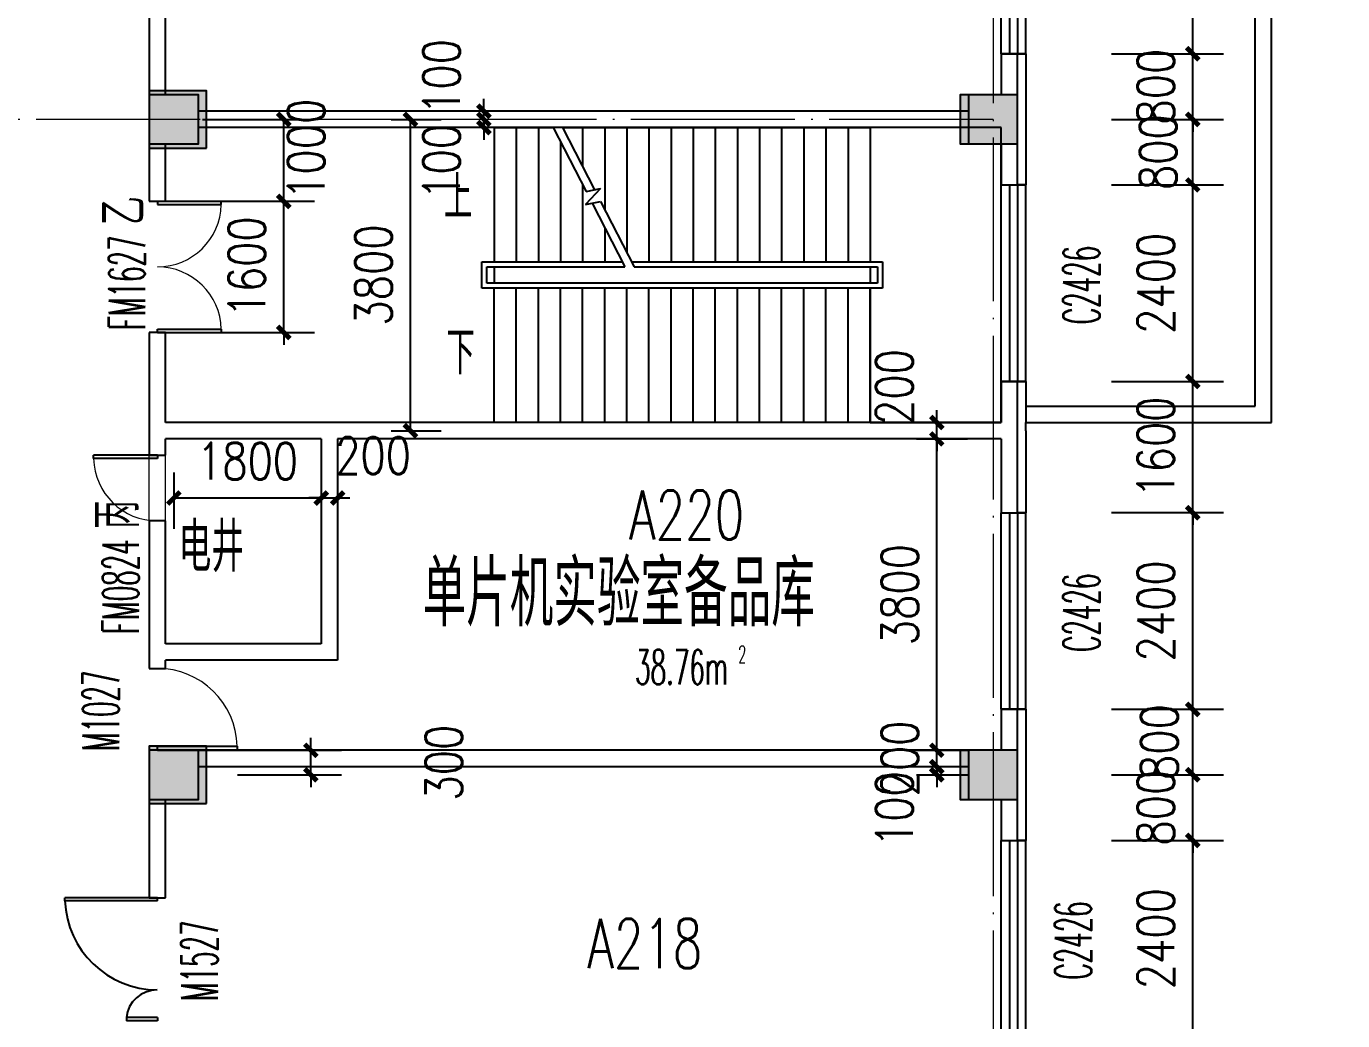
# Model space of a CAD drawing. Extents: x 1417642 to 3570900, y 124798 to 1191112.
# Drawn here: x 1455579 to 1471647, y 564771 to 576907 of the extents above; entities that cross this region are included whole.
import ezdxf

# ---------------------------------------------------------------- set-up
doc = ezdxf.new("R2010")
doc.units = 0
doc.header["$LTSCALE"] = 1000
doc.header["$MEASUREMENT"] = 0
doc.linetypes.add('DOTE', pattern=[2.42, 2, -0.2, 0.02, -0.2])
doc.layers.get('0').update_dxf_attribs({"linetype": 'CONTINUOUS'})
doc.layers.get('Defpoints').update_dxf_attribs({"linetype": 'CONTINUOUS'})
for name, color, linetype in [('colu', 2, 'CONTINUOUS'), ('COLUMN', 9, 'CONTINUOUS'), ('DIM_SYMB', 3, 'CONTINUOUS'), ('DOTE', 1, 'DOTE'), ('PUB_DIM', 3, 'CONTINUOUS'), ('PUB_HATCH', 8, 'CONTINUOUS'), ('PUB_TEXT', 40, 'CONTINUOUS'), ('SPACE', 7, 'CONTINUOUS'), ('STAIR', 2, 'CONTINUOUS'), ('SURFACE', 6, 'CONTINUOUS'), ('tiaozheng', 20, 'CONTINUOUS'), ('WALL', 4, 'CONTINUOUS'), ('WINDOW', 2, 'CONTINUOUS'), ('WINDOW_TEXT', 7, 'CONTINUOUS'), ('填充', 252, 'CONTINUOUS'), ('柱填充', 8, 'CONTINUOUS')]:
    doc.layers.add(name, color=color, linetype=linetype)
doc.styles.add('_TCH_DIM', font='ROMANS', dxfattribs={"width": 0.7, "bigfont": 'Z'})
doc.styles.add('_TCH_SPACE', font='ROMANS', dxfattribs={"width": 0.7, "height": 5, "bigfont": 'Z'})
doc.styles.add('_TCH_WINDOW', font='ROMANS.shx', dxfattribs={"width": 0.7, "height": 400, "bigfont": 'Z.shx'})
doc.styles.add('DIM_FONT', font='SIMPLEX.shx', dxfattribs={"width": 0.8})
doc.styles.add('Z', font='ROMANS', dxfattribs={"width": 0.7, "bigfont": 'Z'})
doc.dimstyles.new('DIMN150', dxfattribs={"dimscale": 1.5, "dimtxt": 300, "dimasz": 100, "dimexe": 250, "dimexo": 300, "dimgap": 150, "dimtad": 1, "dimdec": 0, "dimzin": 0, "dimdsep": 46, "dimtxsty": 'DIM_FONT', "dimblk": 'ARCHTICK', "dimcen": 0.09, "dimdle": 1.5, "dimclrt": 7, "dimazin": 2, "dimtfac": 1, "dimtdec": 0, "dimtix": 1, "dimtmove": 2, "dimatfit": 3, "dimldrblk": 'ARCHTICK', "dimfxl": 1, "dimtolj": 1, "dimtzin": 0, "dimarcsym": 0})

# ---------------------------------------------------------------- blocks, each defined once
blk = doc.blocks.new('896')
at = {"layer": '柱填充'}
h = blk.add_hatch(color=256, dxfattribs=at)
h.paths.add_polyline_path([(1580873, 568265), (1580873, 568965), (1580273, 568965), (1580273, 568265)])
h.paths.add_polyline_path([(1572873, 568265), (1572873, 568965), (1572273, 568965), (1572273, 568265)])
h.paths.add_polyline_path([(1564873, 568265), (1564873, 568965), (1564273, 568965), (1564273, 568265)])
h.paths.add_polyline_path([(1556873, 568265), (1556873, 568965), (1556273, 568965), (1556273, 568265)])
h.paths.add_polyline_path([(1546873, 568265), (1546873, 568965), (1546273, 568965), (1546273, 568265)])
h.paths.add_polyline_path([(1536873, 568265), (1536873, 568965), (1536273, 568965), (1536273, 568265)])
h.paths.add_polyline_path([(1533273, 568265), (1533273, 568965), (1532673, 568965), (1532673, 568265)])
h.paths.add_polyline_path([(1523273, 568365), (1523273, 568965), (1522673, 568965), (1522673, 568365)])
h.paths.add_polyline_path([(1590123, 558965), (1589423, 558965), (1589423, 558365), (1590123, 558365)])
h.paths.add_polyline_path([(1580923, 558365), (1580923, 559065), (1580223, 559065), (1580223, 558365)])
h.paths.add_polyline_path([(1572923, 558365), (1572923, 559065), (1572223, 559065), (1572223, 558365)])
h.paths.add_polyline_path([(1564923, 558365), (1564923, 559065), (1564223, 559065), (1564223, 558365)])
h.paths.add_polyline_path([(1556923, 558365), (1556923, 559065), (1556223, 559065), (1556223, 558365)])
h.paths.add_polyline_path([(1546923, 558365), (1546923, 559065), (1546223, 559065), (1546223, 558365)])
h.paths.add_polyline_path([(1536873, 558365), (1536873, 558965), (1536273, 558965), (1536273, 558365)])
h.paths.add_polyline_path([(1533273, 558365), (1533273, 558965), (1532673, 558965), (1532673, 558365)])
h.paths.add_polyline_path([(1523372, 558965), (1522672, 558965), (1522672, 558365), (1523372, 558365)])
h.paths.add_polyline_path([(1590123, 554765), (1590123, 555365), (1589523, 555365), (1589523, 554765)])
h.paths.add_polyline_path([(1580873, 554765), (1580873, 555365), (1580273, 555365), (1580273, 554765)])
h.paths.add_polyline_path([(1572873, 554765), (1572873, 555365), (1572273, 555365), (1572273, 554765)])
h.paths.add_polyline_path([(1564873, 554765), (1564873, 555365), (1564273, 555365), (1564273, 554765)])
h.paths.add_polyline_path([(1556873, 554765), (1556873, 555365), (1556273, 555365), (1556273, 554765)])
h.paths.add_polyline_path([(1546873, 554765), (1546873, 555365), (1546273, 555365), (1546273, 554765)])
h.paths.add_polyline_path([(1536873, 554765), (1536873, 555365), (1536273, 555365), (1536273, 554765)])
h.paths.add_polyline_path([(1533273, 554765), (1533273, 555365), (1532673, 555365), (1532673, 554765)])
h.paths.add_polyline_path([(1523372, 555365), (1522672, 555365), (1522672, 554765), (1523372, 554765)])
h.paths.add_polyline_path([(1590123, 546765), (1590123, 547365), (1589523, 547365), (1589523, 546765)])
h.paths.add_polyline_path([(1580873, 546765), (1580873, 547365), (1580273, 547365), (1580273, 546765)])
h.paths.add_polyline_path([(1572873, 546765), (1572873, 547365), (1572273, 547365), (1572273, 546765)])
h.paths.add_polyline_path([(1564873, 546765), (1564873, 547365), (1564273, 547365), (1564273, 546765)])
h.paths.add_polyline_path([(1556873, 546765), (1556873, 547365), (1556273, 547365), (1556273, 546765)])
h.paths.add_polyline_path([(1546873, 546715), (1546873, 547415), (1546173, 547415), (1546173, 546715)])
h.paths.add_polyline_path([(1536973, 546715), (1536973, 547415), (1536273, 547415), (1536273, 546715)])
h.paths.add_polyline_path([(1533273, 546715), (1533273, 547415), (1532573, 547415), (1532573, 546715)])
h.paths.add_polyline_path([(1523372, 547365), (1522672, 547365), (1522672, 546765), (1523372, 546765)])
h.paths.add_polyline_path([(1546873, 539365), (1546173, 539365), (1546173, 538765), (1546873, 538765)])
h.paths.add_polyline_path([(1536973, 538715), (1536973, 539415), (1536273, 539415), (1536273, 538715)])
h.paths.add_polyline_path([(1533273, 538715), (1533273, 539415), (1532573, 539415), (1532573, 538715)])
h.paths.add_polyline_path([(1523372, 539365), (1522672, 539365), (1522672, 538765), (1523372, 538765)])
h.paths.add_polyline_path([(1546873, 531365), (1546173, 531365), (1546173, 530765), (1546873, 530765)])
h.paths.add_polyline_path([(1536973, 530715), (1536973, 531415), (1536273, 531415), (1536273, 530715)])
h.paths.add_polyline_path([(1533273, 530715), (1533273, 531415), (1532573, 531415), (1532573, 530715)])
h.paths.add_polyline_path([(1523372, 531365), (1522672, 531365), (1522672, 530765), (1523372, 530765)])
h.paths.add_polyline_path([(1546873, 523365), (1546173, 523365), (1546173, 522765), (1546873, 522765)])
h.paths.add_polyline_path([(1536973, 522715), (1536973, 523415), (1536273, 523415), (1536273, 522715)])
h.paths.add_polyline_path([(1533273, 522715), (1533273, 523415), (1532573, 523415), (1532573, 522715)])
h.paths.add_polyline_path([(1523372, 523365), (1522672, 523365), (1522672, 522765), (1523372, 522765)])
h.paths.add_polyline_path([(1546873, 515365), (1546173, 515365), (1546173, 514765), (1546873, 514765)])
h.paths.add_polyline_path([(1536973, 514715), (1536973, 515415), (1536273, 515415), (1536273, 514715)])
h.paths.add_polyline_path([(1533273, 514715), (1533273, 515415), (1532573, 515415), (1532573, 514715)])
h.paths.add_polyline_path([(1523372, 515365), (1522672, 515365), (1522672, 514765), (1523372, 514765)])
h.paths.add_polyline_path([(1546873, 507365), (1546173, 507365), (1546173, 506765), (1546873, 506765)])
h.paths.add_polyline_path([(1536973, 506715), (1536973, 507415), (1536273, 507415), (1536273, 506715)])
h.paths.add_polyline_path([(1533273, 506715), (1533273, 507415), (1532573, 507415), (1532573, 506715)])
h.paths.add_polyline_path([(1523372, 507365), (1522672, 507365), (1522672, 506765), (1523372, 506765)])
h.paths.add_polyline_path([(1546873, 499365), (1546173, 499365), (1546173, 498765), (1546873, 498765)])
h.paths.add_polyline_path([(1536973, 498715), (1536973, 499415), (1536273, 499415), (1536273, 498715)])
h.paths.add_polyline_path([(1533273, 498715), (1533273, 499415), (1532573, 499415), (1532573, 498715)])
h.paths.add_polyline_path([(1523372, 499365), (1522672, 499365), (1522672, 498765), (1523372, 498765)])
h.paths.add_polyline_path([(1546873, 490765), (1546873, 491365), (1546273, 491365), (1546273, 490765)])
h.paths.add_polyline_path([(1536873, 490765), (1536873, 491365), (1536273, 491365), (1536273, 490765)])
h.paths.add_polyline_path([(1533273, 490765), (1533273, 491365), (1532673, 491365), (1532673, 490765)])
h.paths.add_polyline_path([(1523273, 490765), (1523273, 491365), (1522673, 491365), (1522673, 490765)])
at = {"layer": 'colu'}
for points in [[(1536973, 522715), (1536973, 523415), (1536273, 523415), (1536273, 522715)], [(1546873, 523365), (1546173, 523365), (1546173, 522765), (1546873, 522765)], [(1536973, 514715), (1536973, 515415), (1536273, 515415), (1536273, 514715)], [(1546873, 515365), (1546173, 515365), (1546173, 514765), (1546873, 514765)]]:
    blk.add_lwpolyline(points, close=True, dxfattribs=at)
blk = doc.blocks.new('_ArchTick')
at = {"color": 0, "linetype": 'ByBlock', "const_width": 0.4}
blk.add_lwpolyline([(-0.5, -0.5), (0.5, 0.5)], dxfattribs=at)
blk = doc.blocks.new('*D2425')
at = {"layer": 'Defpoints', "color": 0}
for p in [(1465996, 567871), (1466692, 567871), (1465996, 567771)]:
    blk.add_point(p, dxfattribs=at)
at = {"layer": 'PUB_DIM', "color": 0, "lineweight": -2}
for p, q in [((1466692, 567871), (1466692, 568021)), ((1466446, 567871), (1467067, 567871)), ((1466692, 567771), (1466692, 567871)), ((1466446, 567771), (1467067, 567771)), ((1466692, 567771), (1466692, 567621))]:
    blk.add_line(p, q, dxfattribs=at)
at = {"layer": 'PUB_DIM', "color": 0, "lineweight": -2, "xscale": 150, "yscale": 150, "zscale": 150}
for p, rotation in [((1466692, 567871), 270), ((1466692, 567771), 90)]:
    blk.add_blockref('_ArchTick', p, dxfattribs=dict(at, rotation=rotation))
at = {"layer": 'PUB_DIM', "color": 7, "insert": (1466175, 567353), "char_height": 450, "attachment_point": 5, "rotation": 90, "style": 'DIM_FONT'}
blk.add_mtext('\\A1;100', dxfattribs=at)
blk = doc.blocks.new('*D2426')
at = {"layer": 'Defpoints', "color": 0}
for p in [(1465996, 568071), (1466692, 568071), (1465996, 567871)]:
    blk.add_point(p, dxfattribs=at)
at = {"layer": 'PUB_DIM', "color": 0, "lineweight": -2}
for p, q in [((1466692, 568071), (1466692, 568221)), ((1466446, 568071), (1467067, 568071)), ((1466692, 567871), (1466692, 568071)), ((1466446, 567871), (1467067, 567871)), ((1466692, 567871), (1466692, 567721))]:
    blk.add_line(p, q, dxfattribs=at)
at = {"layer": 'PUB_DIM', "color": 0, "lineweight": -2, "xscale": 150, "yscale": 150, "zscale": 150}
for p, rotation in [((1466692, 568071), 270), ((1466692, 567871), 90)]:
    blk.add_blockref('_ArchTick', p, dxfattribs=dict(at, rotation=rotation))
at = {"layer": 'PUB_DIM', "color": 7, "insert": (1466242, 567971), "char_height": 450, "attachment_point": 5, "rotation": 90, "style": 'DIM_FONT'}
blk.add_mtext('\\A1;200', dxfattribs=at)
blk = doc.blocks.new('*D2427')
at = {"layer": 'Defpoints', "color": 0}
for p in [(1465996, 571871), (1466692, 571871), (1465996, 568071)]:
    blk.add_point(p, dxfattribs=at)
at = {"layer": 'PUB_DIM', "color": 0, "lineweight": -2}
for p, q in [((1466446, 571871), (1467067, 571871)), ((1466692, 568069), (1466692, 571873)), ((1466446, 568071), (1467067, 568071))]:
    blk.add_line(p, q, dxfattribs=at)
at = {"layer": 'PUB_DIM', "color": 0, "lineweight": -2, "xscale": 150, "yscale": 150, "zscale": 150}
for p, rotation in [((1466692, 571871), 90), ((1466692, 568071), 270)]:
    blk.add_blockref('_ArchTick', p, dxfattribs=dict(at, rotation=rotation))
at = {"layer": 'PUB_DIM', "color": 7, "insert": (1466242, 569971), "char_height": 450, "attachment_point": 5, "rotation": 90, "style": 'DIM_FONT'}
blk.add_mtext('\\A1;3800', dxfattribs=at)
blk = doc.blocks.new('*D2428')
at = {"layer": 'Defpoints', "color": 0}
for p in [(1465996, 572071), (1466692, 572071), (1465996, 571871)]:
    blk.add_point(p, dxfattribs=at)
at = {"layer": 'PUB_DIM', "color": 0, "lineweight": -2}
for p, q in [((1466692, 572071), (1466692, 572221)), ((1466446, 572071), (1467067, 572071)), ((1466692, 571871), (1466692, 572071)), ((1466446, 571871), (1467067, 571871)), ((1466692, 571871), (1466692, 571721))]:
    blk.add_line(p, q, dxfattribs=at)
at = {"layer": 'PUB_DIM', "color": 0, "lineweight": -2, "xscale": 150, "yscale": 150, "zscale": 150}
for p, rotation in [((1466692, 572071), 270), ((1466692, 571871), 90)]:
    blk.add_blockref('_ArchTick', p, dxfattribs=dict(at, rotation=rotation))
at = {"layer": 'PUB_DIM', "color": 7, "insert": (1466175, 572504), "char_height": 450, "attachment_point": 5, "rotation": 90, "style": 'DIM_FONT'}
blk.add_mtext('\\A1;200', dxfattribs=at)
blk = doc.blocks.new('*D2429')
at = {"layer": 'Defpoints', "color": 0}
for p in [(1461089, 575771), (1461164, 575771), (1461089, 575671)]:
    blk.add_point(p, dxfattribs=at)
at = {"layer": 'PUB_DIM', "color": 0, "lineweight": -2}
for p, q in [((1461164, 575771), (1461164, 575921)), ((1461164, 575671), (1461164, 575771)), ((1461539, 575771), (1461539, 575771)), ((1461164, 575671), (1461164, 575521)), ((1461539, 575671), (1461539, 575671))]:
    blk.add_line(p, q, dxfattribs=at)
at = {"layer": 'PUB_DIM', "color": 0, "lineweight": -2, "xscale": 150, "yscale": 150, "zscale": 150}
for p, rotation in [((1461164, 575771), 270), ((1461164, 575671), 90)]:
    blk.add_blockref('_ArchTick', p, dxfattribs=dict(at, rotation=rotation))
at = {"layer": 'PUB_DIM', "color": 7, "insert": (1460647, 575253), "char_height": 450, "attachment_point": 5, "rotation": 90, "style": 'DIM_FONT'}
blk.add_mtext('\\A1;100', dxfattribs=at)
blk = doc.blocks.new('*D2430')
at = {"layer": 'Defpoints', "color": 0}
for p in [(1461089, 575871), (1461089, 575771), (1461164, 575871)]:
    blk.add_point(p, dxfattribs=at)
at = {"layer": 'PUB_DIM', "color": 0, "lineweight": -2}
for p, q in [((1461164, 575871), (1461164, 576021)), ((1461164, 575771), (1461164, 575871)), ((1461164, 575771), (1461164, 575621)), ((1461539, 575871), (1461539, 575871)), ((1461539, 575771), (1461539, 575771))]:
    blk.add_line(p, q, dxfattribs=at)
at = {"layer": 'PUB_DIM', "color": 0, "lineweight": -2, "xscale": 150, "yscale": 150, "zscale": 150}
for p, rotation in [((1461164, 575871), 270), ((1461164, 575771), 90)]:
    blk.add_blockref('_ArchTick', p, dxfattribs=dict(at, rotation=rotation))
at = {"layer": 'PUB_DIM', "color": 7, "insert": (1460647, 576289), "char_height": 450, "attachment_point": 5, "rotation": 90, "style": 'DIM_FONT'}
blk.add_mtext('\\A1;100', dxfattribs=at)
blk = doc.blocks.new('*D2681')
at = {"layer": 'Defpoints', "color": 0}
for p in [(1468377, 566971), (1469817, 566971), (1468377, 564571)]:
    blk.add_point(p, dxfattribs=at)
at = {"layer": 'PUB_DIM', "color": 0, "lineweight": -2}
for p, q in [((1468827, 566971), (1470192, 566971)), ((1469817, 564569), (1469817, 566973)), ((1468827, 564571), (1470192, 564571))]:
    blk.add_line(p, q, dxfattribs=at)
at = {"layer": 'PUB_DIM', "color": 0, "lineweight": -2, "xscale": 150, "yscale": 150, "zscale": 150}
for p, rotation in [((1469817, 566971), 90), ((1469817, 564571), 270)]:
    blk.add_blockref('_ArchTick', p, dxfattribs=dict(at, rotation=rotation))
at = {"layer": 'PUB_DIM', "color": 7, "insert": (1469367, 565771), "char_height": 450, "attachment_point": 5, "rotation": 90, "style": 'DIM_FONT'}
blk.add_mtext('\\A1;2400', dxfattribs=at)
blk = doc.blocks.new('*D2682')
at = {"layer": 'Defpoints', "color": 0}
for p in [(1468377, 567771), (1469817, 567771), (1468377, 566971)]:
    blk.add_point(p, dxfattribs=at)
at = {"layer": 'PUB_DIM', "color": 0, "lineweight": -2}
for p, q in [((1469817, 567771), (1469817, 567921)), ((1468827, 567771), (1470192, 567771)), ((1469817, 566971), (1469817, 567771)), ((1468827, 566971), (1470192, 566971)), ((1469817, 566971), (1469817, 566821))]:
    blk.add_line(p, q, dxfattribs=at)
at = {"layer": 'PUB_DIM', "color": 0, "lineweight": -2, "xscale": 150, "yscale": 150, "zscale": 150}
for p, rotation in [((1469817, 567771), 270), ((1469817, 566971), 90)]:
    blk.add_blockref('_ArchTick', p, dxfattribs=dict(at, rotation=rotation))
at = {"layer": 'PUB_DIM', "color": 7, "insert": (1469367, 567371), "char_height": 450, "attachment_point": 5, "rotation": 90, "style": 'DIM_FONT'}
blk.add_mtext('\\A1;800', dxfattribs=at)
blk = doc.blocks.new('*D2683')
at = {"layer": 'Defpoints', "color": 0}
for p in [(1468377, 568571), (1469817, 568571), (1468377, 567771)]:
    blk.add_point(p, dxfattribs=at)
at = {"layer": 'PUB_DIM', "color": 0, "lineweight": -2}
for p, q in [((1468827, 568571), (1470192, 568571)), ((1469817, 567769), (1469817, 568573)), ((1468827, 567771), (1470192, 567771))]:
    blk.add_line(p, q, dxfattribs=at)
at = {"layer": 'PUB_DIM', "color": 0, "lineweight": -2, "xscale": 150, "yscale": 150, "zscale": 150}
for p, rotation in [((1469817, 568571), 90), ((1469817, 567771), 270)]:
    blk.add_blockref('_ArchTick', p, dxfattribs=dict(at, rotation=rotation))
at = {"layer": 'PUB_DIM', "color": 7, "insert": (1469410, 568171), "char_height": 450, "attachment_point": 5, "rotation": 90, "style": 'DIM_FONT'}
blk.add_mtext('\\A1;800', dxfattribs=at)
blk = doc.blocks.new('*D2684')
at = {"layer": 'Defpoints', "color": 0}
for p in [(1468377, 570971), (1469817, 570971), (1468377, 568571)]:
    blk.add_point(p, dxfattribs=at)
at = {"layer": 'PUB_DIM', "color": 0, "lineweight": -2}
for p, q in [((1468827, 570971), (1470192, 570971)), ((1469817, 568569), (1469817, 570973)), ((1468827, 568571), (1470192, 568571))]:
    blk.add_line(p, q, dxfattribs=at)
at = {"layer": 'PUB_DIM', "color": 0, "lineweight": -2, "xscale": 150, "yscale": 150, "zscale": 150}
for p, rotation in [((1469817, 570971), 90), ((1469817, 568571), 270)]:
    blk.add_blockref('_ArchTick', p, dxfattribs=dict(at, rotation=rotation))
at = {"layer": 'PUB_DIM', "color": 7, "insert": (1469367, 569771), "char_height": 450, "attachment_point": 5, "rotation": 90, "style": 'DIM_FONT'}
blk.add_mtext('\\A1;2400', dxfattribs=at)
blk = doc.blocks.new('*D2685')
at = {"layer": 'Defpoints', "color": 0}
for p in [(1468377, 572571), (1469817, 572571), (1468377, 570971)]:
    blk.add_point(p, dxfattribs=at)
at = {"layer": 'PUB_DIM', "color": 0, "lineweight": -2}
for p, q in [((1469817, 572571), (1469817, 572721)), ((1468827, 572571), (1470192, 572571)), ((1469817, 570971), (1469817, 572571)), ((1468827, 570971), (1470192, 570971)), ((1469817, 570971), (1469817, 570821))]:
    blk.add_line(p, q, dxfattribs=at)
at = {"layer": 'PUB_DIM', "color": 0, "lineweight": -2, "xscale": 150, "yscale": 150, "zscale": 150}
for p, rotation in [((1469817, 572571), 270), ((1469817, 570971), 90)]:
    blk.add_blockref('_ArchTick', p, dxfattribs=dict(at, rotation=rotation))
at = {"layer": 'PUB_DIM', "color": 7, "insert": (1469367, 571771), "char_height": 450, "attachment_point": 5, "rotation": 90, "style": 'DIM_FONT'}
blk.add_mtext('\\A1;1600', dxfattribs=at)
blk = doc.blocks.new('*D2686')
at = {"layer": 'Defpoints', "color": 0}
for p in [(1468377, 574971), (1469817, 574971), (1468377, 572571)]:
    blk.add_point(p, dxfattribs=at)
at = {"layer": 'PUB_DIM', "color": 0, "lineweight": -2}
for p, q in [((1468827, 574971), (1470192, 574971)), ((1469817, 572569), (1469817, 574973)), ((1468827, 572571), (1470192, 572571))]:
    blk.add_line(p, q, dxfattribs=at)
at = {"layer": 'PUB_DIM', "color": 0, "lineweight": -2, "xscale": 150, "yscale": 150, "zscale": 150}
for p, rotation in [((1469817, 574971), 90), ((1469817, 572571), 270)]:
    blk.add_blockref('_ArchTick', p, dxfattribs=dict(at, rotation=rotation))
at = {"layer": 'PUB_DIM', "color": 7, "insert": (1469367, 573771), "char_height": 450, "attachment_point": 5, "rotation": 90, "style": 'DIM_FONT'}
blk.add_mtext('\\A1;2400', dxfattribs=at)
blk = doc.blocks.new('*D2687')
at = {"layer": 'Defpoints', "color": 0}
for p in [(1468377, 575771), (1469817, 575771), (1468377, 574971)]:
    blk.add_point(p, dxfattribs=at)
at = {"layer": 'PUB_DIM', "color": 0, "lineweight": -2}
for p, q in [((1468827, 575771), (1470192, 575771)), ((1469817, 574969), (1469817, 575773)), ((1468827, 574971), (1470192, 574971))]:
    blk.add_line(p, q, dxfattribs=at)
at = {"layer": 'PUB_DIM', "color": 0, "lineweight": -2, "xscale": 150, "yscale": 150, "zscale": 150}
for p, rotation in [((1469817, 575771), 90), ((1469817, 574971), 270)]:
    blk.add_blockref('_ArchTick', p, dxfattribs=dict(at, rotation=rotation))
at = {"layer": 'PUB_DIM', "color": 7, "insert": (1469395, 575371), "char_height": 450, "attachment_point": 5, "rotation": 90, "style": 'DIM_FONT'}
blk.add_mtext('\\A1;800', dxfattribs=at)
blk = doc.blocks.new('*D2688')
at = {"layer": 'Defpoints', "color": 0}
for p in [(1468377, 576571), (1469817, 576571), (1468377, 575771)]:
    blk.add_point(p, dxfattribs=at)
at = {"layer": 'PUB_DIM', "color": 0, "lineweight": -2}
for p, q in [((1469817, 576571), (1469817, 576721)), ((1468827, 576571), (1470192, 576571)), ((1469817, 575771), (1469817, 576571)), ((1468827, 575771), (1470192, 575771)), ((1469817, 575771), (1469817, 575621))]:
    blk.add_line(p, q, dxfattribs=at)
at = {"layer": 'PUB_DIM', "color": 0, "lineweight": -2, "xscale": 150, "yscale": 150, "zscale": 150}
for p, rotation in [((1469817, 576571), 270), ((1469817, 575771), 90)]:
    blk.add_blockref('_ArchTick', p, dxfattribs=dict(at, rotation=rotation))
at = {"layer": 'PUB_DIM', "color": 7, "insert": (1469367, 576171), "char_height": 450, "attachment_point": 5, "rotation": 90, "style": 'DIM_FONT'}
blk.add_mtext('\\A1;800', dxfattribs=at)
blk = doc.blocks.new('*D2689')
at = {"layer": 'Defpoints', "color": 0}
for p in [(1468377, 578971), (1469817, 578971), (1468377, 576571)]:
    blk.add_point(p, dxfattribs=at)
at = {"layer": 'PUB_DIM', "color": 0, "lineweight": -2}
for p, q in [((1468827, 578971), (1470192, 578971)), ((1469817, 576569), (1469817, 578973)), ((1468827, 576571), (1470192, 576571))]:
    blk.add_line(p, q, dxfattribs=at)
at = {"layer": 'PUB_DIM', "color": 0, "lineweight": -2, "xscale": 150, "yscale": 150, "zscale": 150}
for p, rotation in [((1469817, 578971), 90), ((1469817, 576571), 270)]:
    blk.add_blockref('_ArchTick', p, dxfattribs=dict(at, rotation=rotation))
at = {"layer": 'PUB_DIM', "color": 7, "insert": (1469367, 577771), "char_height": 450, "attachment_point": 5, "rotation": 90, "style": 'DIM_FONT'}
blk.add_mtext('\\A1;2400', dxfattribs=at)
blk = doc.blocks.new('*D2760')
at = {"layer": 'Defpoints', "color": 0}
for p in [(1459582, 575771), (1460267, 575771), (1459582, 571971)]:
    blk.add_point(p, dxfattribs=at)
at = {"layer": 'PUB_DIM', "color": 0, "lineweight": -2}
for p, q in [((1460032, 575771), (1460642, 575771)), ((1460267, 571969), (1460267, 575773)), ((1460032, 571971), (1460642, 571971))]:
    blk.add_line(p, q, dxfattribs=at)
at = {"layer": 'PUB_DIM', "color": 0, "lineweight": -2, "xscale": 150, "yscale": 150, "zscale": 150}
for p, rotation in [((1460267, 575771), 90), ((1460267, 571971), 270)]:
    blk.add_blockref('_ArchTick', p, dxfattribs=dict(at, rotation=rotation))
at = {"layer": 'PUB_DIM', "color": 7, "insert": (1459817, 573871), "char_height": 450, "attachment_point": 5, "rotation": 90, "style": 'DIM_FONT'}
blk.add_mtext('\\A1;3800', dxfattribs=at)
blk = doc.blocks.new('*D3049')
at = {"layer": 'Defpoints', "color": 0}
for p in [(1457379, 571911), (1459179, 571911), (1459179, 571150)]:
    blk.add_point(p, dxfattribs=at)
at = {"layer": 'PUB_DIM', "color": 0, "lineweight": -2}
for p, q in [((1457379, 571461), (1457379, 570775)), ((1459179, 571461), (1459179, 570775)), ((1457376, 571150), (1459181, 571150))]:
    blk.add_line(p, q, dxfattribs=at)
at = {"layer": 'PUB_DIM', "color": 0, "lineweight": -2, "xscale": 150, "yscale": 150, "zscale": 150, "rotation": 180}
blk.add_blockref('_ArchTick', (1457379, 571150), dxfattribs=at)
at = {"layer": 'PUB_DIM', "color": 0, "lineweight": -2, "xscale": 150, "yscale": 150, "zscale": 150}
blk.add_blockref('_ArchTick', (1459179, 571150), dxfattribs=at)
at = {"layer": 'PUB_DIM', "color": 7, "insert": (1458279, 571600), "char_height": 450, "attachment_point": 5, "style": 'DIM_FONT'}
blk.add_mtext('\\A1;1800', dxfattribs=at)
blk = doc.blocks.new('*D3050')
at = {"layer": 'Defpoints', "color": 0}
for p in [(1459179, 571911), (1459379, 571911), (1459379, 571150)]:
    blk.add_point(p, dxfattribs=at)
at = {"layer": 'PUB_DIM', "color": 0, "lineweight": -2}
for p, q in [((1459179, 571461), (1459179, 570775)), ((1459379, 571461), (1459379, 570775)), ((1459179, 571150), (1459029, 571150)), ((1459179, 571150), (1459379, 571150)), ((1459379, 571150), (1459529, 571150))]:
    blk.add_line(p, q, dxfattribs=at)
at = {"layer": 'PUB_DIM', "color": 0, "lineweight": -2, "xscale": 150, "yscale": 150, "zscale": 150}
blk.add_blockref('_ArchTick', (1459179, 571150), dxfattribs=at)
at = {"layer": 'PUB_DIM', "color": 0, "lineweight": -2, "xscale": 150, "yscale": 150, "zscale": 150, "rotation": 180}
blk.add_blockref('_ArchTick', (1459379, 571150), dxfattribs=at)
at = {"layer": 'PUB_DIM', "color": 7, "insert": (1459812, 571667), "char_height": 450, "attachment_point": 5, "style": 'DIM_FONT'}
blk.add_mtext('\\A1;200', dxfattribs=at)
blk = doc.blocks.new('*D3051')
at = {"layer": 'Defpoints', "color": 0}
for p in [(1457705, 568071), (1459051, 568071), (1457705, 567771)]:
    blk.add_point(p, dxfattribs=at)
at = {"layer": 'PUB_DIM', "color": 0, "lineweight": -2}
for p, q in [((1459051, 568071), (1459051, 568221)), ((1458155, 568071), (1459426, 568071)), ((1459051, 567771), (1459051, 568071)), ((1458155, 567771), (1459426, 567771)), ((1459051, 567771), (1459051, 567621))]:
    blk.add_line(p, q, dxfattribs=at)
at = {"layer": 'PUB_DIM', "color": 0, "lineweight": -2, "xscale": 150, "yscale": 150, "zscale": 150}
for p, rotation in [((1459051, 568071), 270), ((1459051, 567771), 90)]:
    blk.add_blockref('_ArchTick', p, dxfattribs=dict(at, rotation=rotation))
at = {"layer": 'PUB_DIM', "color": 7, "insert": (1460675, 567921), "char_height": 450, "attachment_point": 5, "rotation": 90, "style": 'DIM_FONT'}
blk.add_mtext('\\A1;300', dxfattribs=at)
blk = doc.blocks.new('*D3052')
at = {"layer": 'Defpoints', "color": 0}
for p in [(1457279, 575771), (1458721, 575771), (1457279, 574771)]:
    blk.add_point(p, dxfattribs=at)
at = {"layer": 'PUB_DIM', "color": 0, "lineweight": -2}
for p, q in [((1457729, 575771), (1459096, 575771)), ((1458721, 574769), (1458721, 575773)), ((1457729, 574771), (1459096, 574771))]:
    blk.add_line(p, q, dxfattribs=at)
at = {"layer": 'PUB_DIM', "color": 0, "lineweight": -2, "xscale": 150, "yscale": 150, "zscale": 150}
for p, rotation in [((1458721, 575771), 90), ((1458721, 574771), 270)]:
    blk.add_blockref('_ArchTick', p, dxfattribs=dict(at, rotation=rotation))
at = {"layer": 'PUB_DIM', "color": 7, "insert": (1458995, 575406), "char_height": 450, "attachment_point": 5, "rotation": 90, "style": 'DIM_FONT'}
blk.add_mtext('\\A1;1000', dxfattribs=at)
blk = doc.blocks.new('*D3053')
at = {"layer": 'Defpoints', "color": 0}
for p in [(1457279, 574771), (1458721, 574771), (1457279, 573171)]:
    blk.add_point(p, dxfattribs=at)
at = {"layer": 'PUB_DIM', "color": 0, "lineweight": -2}
for p, q in [((1457729, 574771), (1459096, 574771)), ((1458721, 574771), (1458721, 574921)), ((1458721, 573171), (1458721, 574771)), ((1457729, 573171), (1459096, 573171)), ((1458721, 573171), (1458721, 573021))]:
    blk.add_line(p, q, dxfattribs=at)
at = {"layer": 'PUB_DIM', "color": 0, "lineweight": -2, "xscale": 150, "yscale": 150, "zscale": 150}
for p, rotation in [((1458721, 574771), 270), ((1458721, 573171), 90)]:
    blk.add_blockref('_ArchTick', p, dxfattribs=dict(at, rotation=rotation))
at = {"layer": 'PUB_DIM', "color": 7, "insert": (1458271, 573971), "char_height": 450, "attachment_point": 5, "rotation": 90, "style": 'DIM_FONT'}
blk.add_mtext('\\A1;1600', dxfattribs=at)
blk = doc.blocks.new('_FZH')
blk.add_lwpolyline([(-0.5, -0.5), (0.5, -0.5), (0.5, 0.5), (-0.5, 0.5)], close=True)
at = {"layer": 'PUB_HATCH'}
blk.add_solid([(-0.5, -0.5), (0.5, -0.5), (-0.5, 0.5), (0.5, 0.5)], dxfattribs=at)
blk = doc.blocks.new('$TCHSYS$WIN2D')
for p, q in [((-0.5, 0.5), (0.5, 0.5)), ((-0.5, 0.5), (-0.5, -0.5)), ((0.5, 0.5), (0.5, -0.5)), ((0.5, 0.1667), (-0.5, 0.1667)), ((0.5, -0.1667), (-0.5, -0.1667)), ((-0.5, -0.5), (0.5, -0.5))]:
    blk.add_line(p, q)
blk = doc.blocks.new('$DorLib2D$00000001')
for p, q in [((0.45, 0.975), (0.5, 0.975)), ((0.45, 0), (0.45, 0.975)), ((0.5, 0), (0.5, 0.975)), ((0.5, 0), (0.45, 0))]:
    blk.add_line(p, q)
at = {"lineweight": 13}
blk.add_arc((0.475, 0), 0.975, 91.4693, 180, dxfattribs=at)
blk = doc.blocks.new('$DorLib2D$00000225')
at = {"color": 0}
for p, q in [((0.475, -0.001), (0.475, 0.752)), ((0.475, 0.752), (0.5, 0.752)), ((0.5, -0.001), (0.5, 0.752)), ((-0.5, 0), (-0.5, 0.252)), ((-0.475, 0.252), (-0.5, 0.252)), ((-0.475, 0), (-0.475, 0.252)), ((-0.475, 0), (-0.5, 0)), ((0.475, -0.001), (0.5, -0.001))]:
    blk.add_line(p, q, dxfattribs=at)
for centre, radius, start, end in [((0.505, -0.002), 0.755, 92.2493, 179.7238), ((-0.501, 0.003), 0.251, 359.7899, 84.0974)]:
    blk.add_arc(centre, radius, start, end, dxfattribs=at)
blk = doc.blocks.new('$DorLib2D$00000002')
for p, q in [((-0.5, 0), (-0.5, 0.4875)), ((-0.475, 0.4875), (-0.5, 0.4875)), ((-0.475, 0), (-0.475, 0.4875)), ((0.475, 0), (0.475, 0.4875)), ((0.475, 0.4875), (0.5, 0.4875)), ((0.5, 0), (0.5, 0.4875)), ((-0.5, 0), (-0.475, 0)), ((0.5, 0), (0.475, 0))]:
    blk.add_line(p, q)
at = {"lineweight": 13}
for centre, start, end in [((-0.4875, 0), 0, 88.53072), ((0.4875, 0), 91.46928, 180)]:
    blk.add_arc(centre, 0.4875, start, end, dxfattribs=at)

msp = doc.modelspace()

# ---------------------------------------------------------------- linework, layer by layer
at = {"layer": 'DIM_SYMB'}
for points in [[(1461153.7, 574820.9, 0, 0, 0), (1461918.7, 574820.9, 120, 0, 0), (1462368.7, 574820.9, 0, 0, 0)], [(1461153.7, 572920.9, 0, 0, 0), (1466678.7, 572920.9, 0, 0, 0), (1466678.7, 574820.9, 0, 0, 0), (1463088.7, 574820.9, 120, 0, 0), (1462638.7, 574820.9, 0, 0, 0)]]:
    msp.add_lwpolyline(points, format="xyseb", dxfattribs=at)
at = {"layer": 'DOTE', "lineweight": 0, "elevation": 0}
for points in [[(1467378.7, 626370.9), (1467378.7, 515570.4)], [(1467378.7, 575770.9), (1432052.3, 575770.9)]]:
    msp.add_lwpolyline(points, dxfattribs=at)
at = {"layer": 'STAIR'}
for p, q in [((1461288.7, 575670.9), (1462009.7, 575670.9)), ((1461288.7, 575670.9), (1461288.7, 574030.9)), ((1461558.7, 575670.9), (1461558.7, 574030.9)), ((1461828.7, 575670.9), (1461828.7, 574030.9)), ((1462009.7, 575670.9), (1462411.9, 574889.8)), ((1462122.2, 575670.9), (1465878.7, 575670.9)), ((1462122.2, 575670.9), (1462513.1, 574911.7)), ((1462368.7, 575670.9), (1462368.7, 575192.3)), ((1462638.7, 575670.9), (1462638.7, 574668)), ((1462908.7, 575670.9), (1462908.7, 574143.7)), ((1463178.7, 575670.9), (1463178.7, 574030.9)), ((1463448.7, 575670.9), (1463448.7, 574030.9)), ((1463718.7, 575670.9), (1463718.7, 574030.9)), ((1463988.7, 575670.9), (1463988.7, 574030.9)), ((1464258.7, 575670.9), (1464258.7, 574030.9)), ((1464528.7, 575670.9), (1464528.7, 574030.9)), ((1464798.7, 575670.9), (1464798.7, 574030.9)), ((1465068.7, 575670.9), (1465068.7, 574030.9)), ((1465338.7, 575670.9), (1465338.7, 574030.9)), ((1465608.7, 575670.9), (1465608.7, 574030.9)), ((1465878.7, 575670.9), (1465878.7, 574030.9)), ((1467478.7, 575670.9), (1465878.7, 575670.9)), ((1465878.7, 575670.9), (1465878.7, 574030.9)), ((1467478.7, 572070.9), (1467478.7, 575670.9)), ((1462098.7, 575498.1), (1462098.7, 574030.9)), ((1462368.7, 574973.8), (1462368.7, 574030.9)), ((1462586.3, 574927.6), (1462403.7, 574730.1)), ((1462411.9, 574889.8), (1462586.3, 574927.6)), ((1462403.7, 574730.1), (1462586.2, 574769.8)), ((1462586.2, 574769.8), (1462997.6, 573970.9)), ((1462485.1, 574747.8), (1462885.2, 573970.9)), ((1462638.7, 574449.5), (1462638.7, 574030.9)), ((1461138.7, 573710.9), (1461138.7, 574030.9)), ((1461138.7, 574030.9), (1462854.3, 574030.9)), ((1461198.7, 573770.9), (1461198.7, 573970.9)), ((1461198.7, 573970.9), (1462885.2, 573970.9)), ((1461288.7, 573970.9), (1462885.2, 573970.9)), ((1461288.7, 573970.9), (1461288.7, 573770.9)), ((1462966.7, 574030.9), (1466028.7, 574030.9)), ((1462997.6, 573970.9), (1465878.7, 573970.9)), ((1462997.6, 573970.9), (1465968.7, 573970.9)), ((1465878.7, 573970.9), (1465878.7, 573770.9)), ((1465968.7, 573970.9), (1465968.7, 573770.9)), ((1466028.7, 574030.9), (1466028.7, 573710.9)), ((1466028.7, 573710.9), (1461138.7, 573710.9)), ((1465968.7, 573770.9), (1461198.7, 573770.9)), ((1465878.7, 573770.9), (1461288.7, 573770.9)), ((1461288.7, 572070.9), (1461288.7, 573710.9)), ((1461558.7, 572070.9), (1461558.7, 573710.9)), ((1461828.7, 572070.9), (1461828.7, 573710.9)), ((1462098.7, 572070.9), (1462098.7, 573710.9)), ((1462368.7, 572070.9), (1462368.7, 573710.9)), ((1462638.7, 572070.9), (1462638.7, 573710.9)), ((1462908.7, 572070.9), (1462908.7, 573710.9)), ((1463178.7, 572070.9), (1463178.7, 573710.9)), ((1463448.7, 572070.9), (1463448.7, 573710.9)), ((1463718.7, 572070.9), (1463718.7, 573710.9)), ((1463988.7, 572070.9), (1463988.7, 573710.9)), ((1464258.7, 572070.9), (1464258.7, 573710.9)), ((1464528.7, 572070.9), (1464528.7, 573710.9)), ((1464798.7, 572070.9), (1464798.7, 573710.9)), ((1465068.7, 572070.9), (1465068.7, 573710.9)), ((1465338.7, 572070.9), (1465338.7, 573710.9)), ((1465608.7, 572070.9), (1465608.7, 573710.9)), ((1465878.7, 572070.9), (1465878.7, 573710.9)), ((1465878.7, 573710.9), (1465878.7, 572070.9)), ((1465878.7, 572070.9), (1461288.7, 572070.9)), ((1465878.7, 572070.9), (1467478.7, 572070.9))]:
    msp.add_line(p, q, dxfattribs=at)
at = {"layer": 'SURFACE'}
for p, q in [((1467778.7, 576570.9), (1467678.7, 576570.9)), ((1467778.7, 576570.9), (1467778.7, 575770.9)), ((1467778.7, 575970.9), (1467778.7, 574970.9)), ((1467778.7, 574970.9), (1467678.7, 574970.9)), ((1467778.7, 572570.9), (1467678.7, 572570.9)), ((1467778.7, 572570.9), (1467778.7, 572070.9)), ((1467778.7, 571970.9, 0), (1467778.7, 572070.9, 0)), ((1467778.7, 572070.9, 0), (1467778.7, 572070.9, 0)), ((1467778.7, 571970.9), (1467778.7, 570970.9)), ((1467778.7, 570970.9), (1467678.7, 570970.9)), ((1467778.7, 568570.9), (1467678.7, 568570.9)), ((1467778.7, 568570.9), (1467778.7, 567770.9)), ((1467778.7, 567770.9), (1467778.7, 566970.9)), ((1467778.7, 566970.9), (1467678.7, 566970.9))]:
    msp.add_line(p, q, dxfattribs=at)
at = {"layer": 'tiaozheng', "color": 2}
for p, q in [((1470778.7, 572070.9), (1470778.7, 583470.9, 0)), ((1470578.7, 572270.9, 0), (1470578.7, 583270.9, 0)), ((1467778.7, 572270.9), (1470578.7, 572270.9)), ((1467778.7, 572070.9), (1470778.7, 572070.9))]:
    msp.add_line(p, q, dxfattribs=at)
at = {"layer": 'WALL'}
for p, q in [((1457078.7, 580770.9), (1457078.7, 576070.9)), ((1457278.7, 576070.9), (1457278.7, 580770.9)), ((1467678.7, 576570.9), (1467478.7, 576570.9)), ((1467478.7, 576570.9), (1467478.7, 576070.9)), ((1467678.7, 576070.9), (1467678.7, 576570.9)), ((1467078.7, 575870.9), (1457678.7, 575870.9)), ((1467078.7, 575670.9), (1457678.7, 575670.9)), ((1457078.7, 575470.9), (1457078.7, 574770.9)), ((1457278.7, 574770.9), (1457278.7, 575470.9)), ((1467478.7, 575470.9), (1467478.7, 574970.9)), ((1467678.7, 574970.9), (1467678.7, 575470.9)), ((1467478.7, 574970.9), (1467678.7, 574970.9)), ((1457078.7, 574770.9), (1457278.7, 574770.9)), ((1457278.7, 573170.9), (1457078.7, 573170.9)), ((1457078.7, 573170.9), (1457078.7, 571970.9)), ((1457278.7, 572070.9), (1457278.7, 573170.9)), ((1467678.7, 572570.9), (1467478.7, 572570.9)), ((1467478.7, 572570.9), (1467478.7, 572070.9)), ((1467678.7, 571970.9), (1467678.7, 572570.9)), ((1459278.7, 572070.9), (1457278.7, 572070.9)), ((1467478.7, 572070.9), (1459278.7, 572070.9)), ((1457078.7, 571970.9), (1457078.7, 571670.9)), ((1457278.7, 571670.9), (1457278.7, 571870.9)), ((1459178.7, 571870.9), (1457278.7, 571870.9)), ((1459178.7, 571870.9), (1459178.7, 569370.9)), ((1467478.7, 571870.9), (1459378.7, 571870.9)), ((1459378.7, 571870.9), (1459378.7, 569170.9)), ((1467478.7, 571870.9), (1467478.7, 570970.9)), ((1467678.7, 570970.9), (1467678.7, 571970.9)), ((1457078.7, 571670.9), (1457278.7, 571670.9)), ((1467478.7, 570970.9), (1467678.7, 570970.9)), ((1457278.7, 570870.9), (1457078.7, 570870.9)), ((1457078.7, 570870.9), (1457078.7, 569270.9)), ((1457278.7, 569370.9), (1457278.7, 570870.9)), ((1459178.7, 569370.9), (1457278.7, 569370.9)), ((1457078.7, 569270.9), (1457078.7, 569070.9)), ((1457278.7, 569070.9), (1457278.7, 569170.9)), ((1459378.7, 569170.9), (1457278.7, 569170.9)), ((1457078.7, 569070.9), (1457278.7, 569070.9)), ((1467678.7, 568570.9), (1467478.7, 568570.9)), ((1467478.7, 568570.9), (1467478.7, 568070.9)), ((1467678.7, 568070.9), (1467678.7, 568570.9)), ((1467078.7, 568070.9), (1457678.7, 568070.9)), ((1467078.7, 567870.9), (1457678.7, 567870.9)), ((1457078.7, 567470.9), (1457078.7, 566270.9)), ((1457278.7, 566270.9), (1457278.7, 567470.9)), ((1467478.7, 567470.9), (1467478.7, 566970.9)), ((1467678.7, 566970.9), (1467678.7, 567470.9)), ((1467478.7, 566970.9), (1467678.7, 566970.9)), ((1457078.7, 566270.9), (1457278.7, 566270.9))]:
    msp.add_line(p, q, dxfattribs=at)
at = {"layer": 'WINDOW', "lineweight": 0}
for p, q in [((1457078.7, 570870.9), (1457078.7, 571670.9, 0)), ((1457078.7, 570870.9), (1457078.7, 571670.9, 0)), ((1457278.7, 570870.9), (1457278.7, 571670.9, 0)), ((1457278.7, 570870.9), (1457278.7, 571670.9, 0))]:
    msp.add_line(p, q, dxfattribs=at)

# ---------------------------------------------------------------- block references
at = {"layer": 'COLUMN', "lineweight": 0, "xscale": 600, "yscale": 600, "zscale": 600}
for p in [(1457378.7, 575770.9, 0), (1467378.7, 575770.9, 0), (1457378.7, 567770.9, 0), (1467378.7, 567770.9, 0)]:
    msp.add_blockref('_FZH', p, dxfattribs=at)
at = {"layer": 'tiaozheng'}
msp.add_blockref('896', (-79194.1, 52705.8, 0), dxfattribs=at)
at = {"layer": 'WINDOW', "color": 2}
ref = msp.add_blockref('$TCHSYS$WIN2D', (1467628.7, 577770.9), dxfattribs=dict(at, xscale=-2400, yscale=-300, zscale=-2400, rotation=270))
ref.add_attrib('A', 'C2426', (1468681.6, 577272.1), dxfattribs={"layer": 'WINDOW_TEXT', "color": 2, "height": 446.25, "rotation": 90, "style": '_TCH_WINDOW', "width": 0.494118})
ref = msp.add_blockref('$TCHSYS$WIN2D', (1467628.7, 573770.9), dxfattribs=dict(at, xscale=-2400, yscale=-300, zscale=-2400, rotation=270))
ref.add_attrib('A', 'C2426', (1468681.6, 573272.1), dxfattribs={"layer": 'WINDOW_TEXT', "color": 2, "height": 446.25, "rotation": 90, "style": '_TCH_WINDOW', "width": 0.494118})
at = {"layer": 'WINDOW', "lineweight": 0, "rotation": 90}
for name, p, xscale, yscale, zscale in [('$DorLib2D$00000002', (1457178.7, 573970.9), -1600, -1600, -1600), ('$DorLib2D$00000001', (1457178.7, 571270.9), 800, 800, 800)]:
    msp.add_blockref(name, p, dxfattribs=dict(at, xscale=xscale, yscale=yscale, zscale=zscale))
at = {"layer": 'WINDOW', "color": 2}
ref = msp.add_blockref('$TCHSYS$WIN2D', (1467628.7, 569770.9), dxfattribs=dict(at, xscale=-2400, yscale=-300, zscale=-2400, rotation=270))
ref.add_attrib('A', 'C2426', (1468681.6, 569272.1), dxfattribs={"layer": 'WINDOW_TEXT', "color": 2, "height": 446.25, "rotation": 90, "style": '_TCH_WINDOW', "width": 0.494118})
at = {"layer": 'WINDOW', "lineweight": 0}
ref = msp.add_blockref('$DorLib2D$00000001', (1457178.7, 568570.9), dxfattribs=dict(at, xscale=-1000, yscale=-1000, zscale=-1000, rotation=90))
ref.add_attrib('A', 'M1027', (1456712.5, 568061.6), dxfattribs={"layer": 'WINDOW_TEXT', "lineweight": 0, "height": 446.25, "rotation": 90, "style": '_TCH_WINDOW', "width": 0.494118})
at = {"layer": 'WINDOW', "color": 2}
ref = msp.add_blockref('$TCHSYS$WIN2D', (1467628.7, 565770.9), dxfattribs=dict(at, xscale=-2400, yscale=-300, zscale=-2400, rotation=270))
ref.add_attrib('A', 'C2426', (1468581.6, 565272.1), dxfattribs={"layer": 'WINDOW_TEXT', "color": 2, "height": 446.25, "rotation": 90, "style": '_TCH_WINDOW', "width": 0.494118})
at = {"layer": 'WINDOW', "lineweight": 0}
ref = msp.add_blockref('$DorLib2D$00000225', (1457178.7, 565520.9), dxfattribs=dict(at, xscale=1500, yscale=1500, zscale=1500, rotation=90))
ref.add_attrib('A', 'M1527', (1457914.3, 565011.6), dxfattribs={"layer": 'WINDOW_TEXT', "lineweight": 0, "height": 446.25, "rotation": 90, "style": '_TCH_WINDOW', "width": 0.494118})

# ---------------------------------------------------------------- texts
at = {"layer": 'PUB_TEXT', "width": 0.7}
for s, height, style, p in [('上', 525, '_TCH_DIM', (1460676.5, 574558.4, 0)), ('下', 525, '_TCH_DIM', (1460705.5, 572658.4, 0)), ('电井', 600, 'Z', (1457437.1, 570249.6, 0))]:
    msp.add_text(s, height=height, dxfattribs=dict(at, style=style)).set_placement(p)
at = {"layer": 'PUB_TEXT', "color": 1, "lineweight": 60, "style": 'Z', "width": 0.7}
for s, p in [('A220', (1462937.3, 570642.6)), ('A218', (1462426.8, 565413.4))]:
    msp.add_text(s, height=600, dxfattribs=at).set_placement(p)
at = {"layer": 'SPACE', "style": '_TCH_SPACE', "width": 0.525}
for s, height, p in [('2', 210, (1464270.5, 569137.7, 0)), ('38.76m', 420, (1463010.5, 568875.2, 0))]:
    msp.add_text(s, height=height, dxfattribs=at).set_placement(p)
at = {"layer": 'WINDOW_TEXT', "style": '_TCH_WINDOW'}
for s, height, width, p in [('乙', 525, 0.7, (1457030.7, 574482.6)), ('FM1627', 446.25, 0.494118, (1457030.7, 573201.6)), ('丙', 525, 0.7, (1456953.1, 570773.7)), ('FM0824', 446.25, 0.494118, (1456953.1, 569492.7))]:
    msp.add_text(s, height=height, rotation=90, dxfattribs=dict(at, width=width)).set_placement(p)
at = {"layer": '填充', "insert": (1460416, 570384.4), "char_height": 800, "width": 5129.697, "attachment_point": 1, "style": '_TCH_WINDOW'}
msp.add_mtext('{\\C2;单片机实验室备品库}', dxfattribs=at)

# ---------------------------------------------------------------- dimensions: what is measured, and where the dimension line sits
at = {"layer": 'PUB_DIM'}
for p1, p2, distance, picture, middle in [((1468377.5, 576570.9), (1468377.5, 578970.9), -1440, '*D2689', (1469367.5, 577770.9)), ((1468377.5, 575770.9), (1468377.5, 576570.9), -1440, '*D2688', (1469367.5, 576170.9)), ((1459582.4, 571970.9), (1459582.4, 575770.9), -684.2, '*D2760', (1459816.5, 573870.9)), ((1468377.5, 572570.9), (1468377.5, 574970.9), -1440, '*D2686', (1469367.5, 573770.9)), ((1457278.7, 573170.9), (1457278.7, 574770.9), -1442.3, '*D3053', (1458270.9, 573970.9)), ((1468377.5, 570970.9), (1468377.5, 572570.9), -1440, '*D2685', (1469367.5, 571770.9)), ((1457378.7, 571911.2), (1459178.7, 571911.2), -761.7, '*D3049', (1458278.7, 571599.5)), ((1465995.6, 568070.9), (1465995.6, 571870.9), -696.9, '*D2427', (1466242.5, 569970.9)), ((1468377.5, 568570.9), (1468377.5, 570970.9), -1440, '*D2684', (1469367.5, 569770.9)), ((1465995.6, 567870.9), (1465995.6, 568070.9), -696.9, '*D2426', (1466242.5, 567970.9)), ((1468377.5, 566970.9), (1468377.5, 567770.9), -1440, '*D2682', (1469367.5, 567370.9)), ((1468377.5, 564570.9), (1468377.5, 566970.9), -1440, '*D2681', (1469367.5, 565770.9))]:
    dim = msp.add_aligned_dim(p1=p1, p2=p2, distance=distance, dimstyle='DIMN150', dxfattribs=at)
    dim.commit()
    dim.dimension.update_dxf_attribs({"geometry": picture, "text_midpoint": middle})
for base, p1, p2, angle, picture, middle in [((1461164.1, 575870.9), (1461089, 575770.9), (1461089, 575870.9), 90, '*D2430', (1460646.6, 576288.6)), ((1458720.9, 575770.9), (1457278.7, 574770.9), (1457278.7, 575770.9), 90, '*D3052', (1458994.9, 575406.4)), ((1461164.1, 575770.9), (1461089, 575670.9), (1461089, 575770.9), 90, '*D2429', (1460646.6, 575253.1)), ((1469817.5, 575770.9), (1468377.5, 574970.9), (1468377.5, 575770.9), 90, '*D2687', (1469395.3, 575370.9)), ((1466692.5, 572070.9), (1465995.6, 571870.9), (1465995.6, 572070.9), 90, '*D2428', (1466175, 572504.4)), ((1459378.7, 571149.5), (1459178.7, 571911.2), (1459378.7, 571911.2), 0, '*D3050', (1459812.2, 571667)), ((1469817.5, 568570.9), (1468377.5, 567770.9), (1468377.5, 568570.9), 90, '*D2683', (1469410.4, 568170.9)), ((1459051, 568070.9), (1457705.4, 567770.9), (1457705.4, 568070.9), 90, '*D3051', (1460674.9, 567920.9)), ((1466692.5, 567870.9), (1465995.6, 567770.9), (1465995.6, 567870.9), 90, '*D2425', (1466175, 567353.1))]:
    dim = msp.add_linear_dim(base=base, p1=p1, p2=p2, angle=angle, dimstyle='DIMN150', dxfattribs=at)
    dim.commit()
    dim.dimension.update_dxf_attribs({"geometry": picture, "text_midpoint": middle, "dimtype": 129})

doc.saveas('drawing.dxf')
